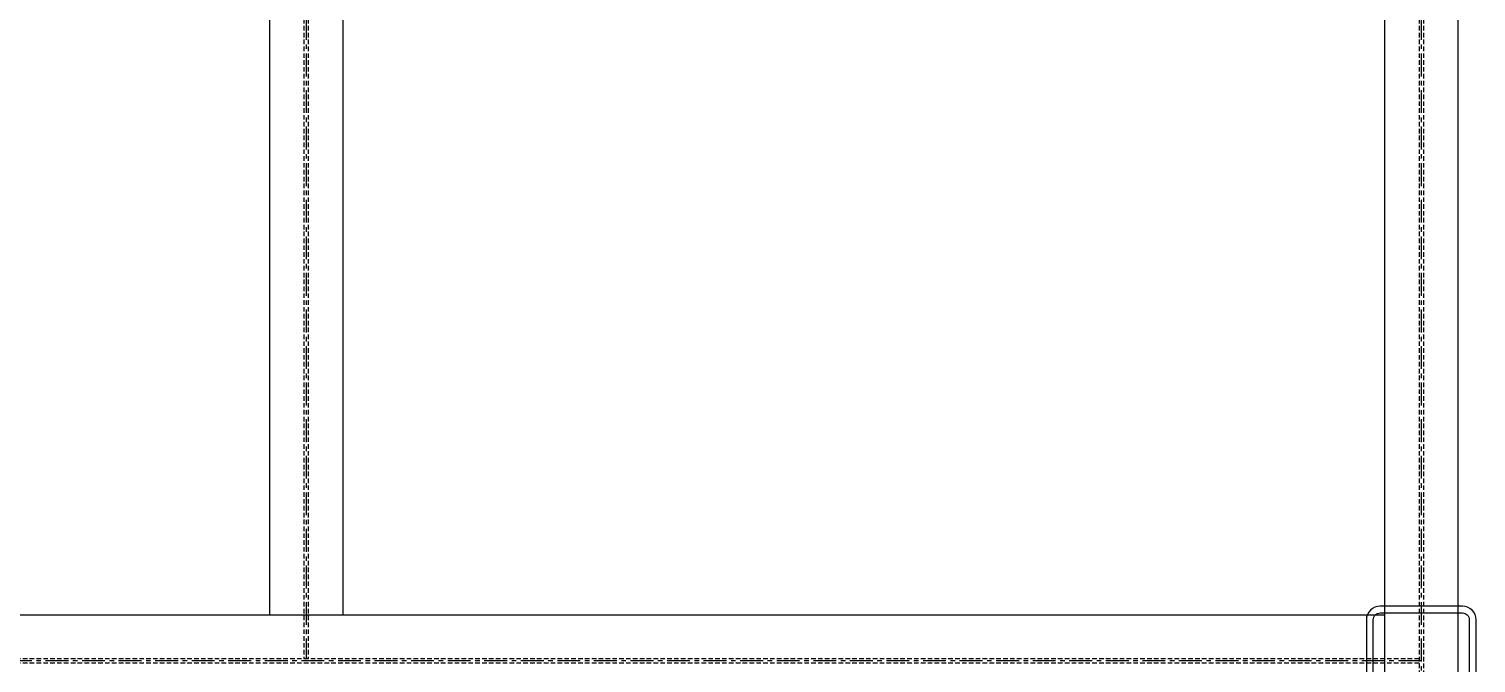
# Model space of a CAD drawing. Header units: inches. Extents: x -883 to 808, y -248 to 1051.
# Drawn here: x -290.3 to -211.2, y 797.7 to 832.4 of the extents above; entities that cross this region are included whole.
import ezdxf

# ---------------------------------------------------------------- set-up
doc = ezdxf.new("R2010")
doc.units = ezdxf.units.IN
doc.header["$MEASUREMENT"] = 0
doc.linetypes.add('CENTER', pattern=[2, 1.25, -0.25, 0.25, -0.25])
doc.linetypes.add('HIDDEN', pattern=[0.375, 0.25, -0.125])
doc.layers.get('0').update_dxf_attribs({"linetype": 'CONTINUOUS'})
doc.layers.add('S-COLS', color=8, linetype='CONTINUOUS', lineweight=25)
doc.layers.add('STRUCTUAL', color=8, linetype='CONTINUOUS')

# ---------------------------------------------------------------- blocks, each defined once
blk = doc.blocks.new('A$C19403f96')
blk.add_lwpolyline([(0.75, 6, 0.414214), (0, 5.25), (0, 0.75, 0.414214), (0.75, 0), (5.25, 0, 0.414214), (6, 0.75), (6, 5.25, 0.414214), (5.25, 6)], format="xyb", close=True)
blk.add_lwpolyline([(0.375, 5.25, -0.414214), (0.75, 5.625), (5.25, 5.625, -0.414214), (5.625, 5.25), (5.625, 0.75, -0.414214), (5.25, 0.375), (0.75, 0.375, -0.414214), (0.375, 0.75), (0.375, 5.25)], format="xyb")

msp = doc.modelspace()

# ---------------------------------------------------------------- linework, layer by layer
at = {"layer": 'STRUCTUAL', "linetype": 'HIDDEN'}
for p, q in [((-275.27469, 1000.90275), (-275.27469, 797.91784)), ((-275.03969, 1000.90275), (-275.03969, 797.91784)), ((-214.27469, 1000.90275), (-214.27469, 614.39775)), ((-214.03969, 1000.90275), (-214.03969, 614.39775)), ((-214.27469, 797.91534), (-458.53969, 797.91534)), ((-214.27469, 797.68534), (-458.53969, 797.68534))]:
    msp.add_line(p, q, dxfattribs=at)
at = {"layer": 'STRUCTUAL', "linetype": 'CENTER'}
for p, q in [((-275.15719, 1001.02025), (-275.15719, 797.91784)), ((-214.15719, 1001.02025), (-214.15719, 614.39775)), ((-214.15719, 797.80034), (-458.65719, 797.80034))]:
    msp.add_line(p, q, dxfattribs=at)
at = {"layer": 'STRUCTUAL'}
for p, q in [((-277.16219, 999.01525), (-277.16219, 800.30034)), ((-273.15219, 999.01525), (-273.15219, 800.30034)), ((-216.16219, 999.01525), (-216.16219, 614.39775)), ((-212.15219, 999.01525), (-212.15219, 614.39775)), ((-216.16219, 800.30034), (-456.65219, 800.30034))]:
    msp.add_line(p, q, dxfattribs=at)

# ---------------------------------------------------------------- block references
at = {"layer": 'S-COLS'}
msp.add_blockref('A$C19403f96', (-217.15719, 794.80034), dxfattribs=at)

doc.saveas('drawing.dxf')
